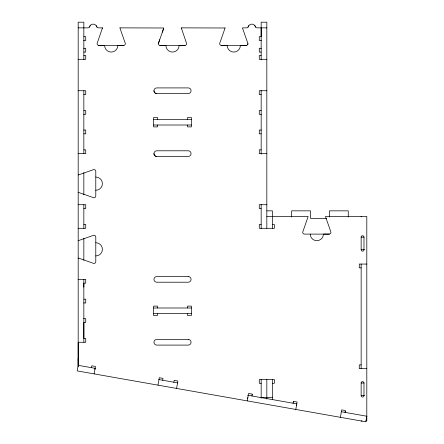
<?xml version="1.0" encoding="UTF-8"?>
<svg xmlns="http://www.w3.org/2000/svg" width="444" height="444" viewBox="0 0 444 444"><rect width="100%" height="100%" fill="white"/><g stroke="black" fill="none" stroke-linecap="round" stroke-linejoin="round"><path stroke-width="0.67" d="M78.183 357.986L78.177 365.334L77.195 370.906L365.823 421.8L366.805 416.228L341.353 411.738M83.844 287.163L83.844 283.155L85.731 283.155L85.731 279.381L78.183 279.381M261.166 27.861L261.166 36.663L259.279 36.663L259.279 40.437L261.338 40.437M78.183 27.861L87.823 27.861A1.887 1.887 0 0 0 89.599 26.601A3.774 3.774 0 0 1 96.714 26.601A1.887 1.887 0 0 0 98.49 27.861L102.47 27.861L97.081 43.579A1.887 1.887 0 0 0 98.968 45.466L123.488 45.466A1.887 1.887 0 0 0 125.375 43.579L120.063 28.399A1.887 1.887 0 0 1 119.985 27.855M225.019 27.994L181.263 27.861L186.652 43.579A1.887 1.887 0 0 1 184.765 45.466L160.245 45.466A1.887 1.887 0 0 1 158.358 43.579L163.669 28.399A1.904 1.904 0 0 0 163.742 27.994L119.985 27.861M266.827 27.861L257.187 27.861A1.887 1.887 0 0 1 255.411 26.601A3.774 3.774 0 0 0 248.296 26.601A1.887 1.887 0 0 1 246.514 27.861L242.535 27.861A1.881 1.881 0 0 0 242.618 28.399L247.93 43.579L247.796 44.272M91.409 367.665L91.736 365.806L95.449 366.466L94.139 373.892M157.997 385.153L159.307 377.722L163.02 378.377L162.693 380.236M173.843 382.201L174.17 380.341L177.883 381.002L176.573 388.428M247.258 400.893L248.568 393.462L252.292 394.128L251.964 395.987M252.12 395.049L252.203 394.583M293.229 402.297L293.312 401.831M293.068 403.224L293.395 401.365L297.108 402.02L295.798 409.451M296.453 405.738L296.781 403.879L247.641 395.216M340.37 417.31L341.68 409.879L345.399 410.534L345.071 412.393M345.155 411.932L345.232 411.466M366.511 417.898L366.805 416.228M94.927 369.436L95.121 368.32M247.652 398.662L247.846 397.552M158.358 43.579L159.685 39.782M162.343 32.196L163.669 28.399M89.333 27.101L90.132 25.608M248.03 27.101L248.829 25.608M123.832 45.432L117.832 45.466A6.605 6.605 0 0 1 111.228 52.07A6.605 6.605 0 0 1 104.623 45.466L98.624 45.432M185.109 45.432L179.11 45.466A6.605 6.605 0 0 1 172.505 52.07A6.605 6.605 0 0 1 165.901 45.466L159.901 45.432M246.387 45.432L240.382 45.466A6.605 6.605 0 0 1 233.783 52.07A6.605 6.605 0 0 1 227.178 45.466L221.179 45.432M329.42 234.077L323.421 234.11A6.588 6.588 0 0 1 316.833 240.698A6.588 6.588 0 0 1 310.245 234.11M83.844 36.663L85.731 36.663L85.731 40.437L83.672 40.437M83.672 48.296L85.731 48.296L85.731 52.07L83.844 52.07M261.338 48.296L259.279 48.296L259.279 52.07L261.166 52.07M83.844 55.528L85.731 55.528L85.731 59.302L78.183 59.302M261.166 55.528L259.279 55.528L259.279 59.302L266.827 59.302M78.183 90.743L85.731 90.743L85.731 94.511L83.844 94.511M266.827 90.743L259.279 90.743L259.279 94.511L261.166 94.511M156.782 93.567L188.223 93.567A2.831 2.831 0 0 0 191.053 90.743A2.831 2.831 0 0 0 188.223 87.912L156.782 87.912A2.831 2.831 0 0 0 153.957 90.743L154.001 91.253A2.831 2.831 0 0 0 156.782 93.573A2.831 2.831 0 0 1 153.957 90.743M83.844 110.545L85.731 110.545L85.731 114.319L83.672 114.319M261.166 110.545L259.279 110.545L259.279 114.319L261.338 114.319M153.641 119.353L191.37 119.353M153.641 125.008L191.37 125.008M83.672 130.042L85.731 130.042L85.731 133.816L83.844 133.816M261.338 130.042L259.279 130.042L259.279 133.816L261.166 133.816M83.844 149.85L85.731 149.85L85.731 153.618L78.183 153.618M261.166 149.85L259.279 149.85L259.279 153.618L266.827 153.618M156.782 156.449L188.223 156.449A2.831 2.831 0 0 0 191.053 153.618A2.831 2.831 0 0 0 188.223 150.793L156.782 150.793A2.831 2.831 0 0 0 153.957 153.618L154.001 154.135A2.831 2.831 0 0 0 156.782 156.449A2.831 2.831 0 0 1 153.957 153.618M78.183 204.712L85.731 204.712L85.731 208.486L83.844 208.486M266.827 204.712L259.279 204.712L259.279 208.486L261.166 208.486M266.827 210.845L272.483 210.845L272.483 228.294M266.827 216.5L308.058 216.5A1.881 1.881 0 0 1 307.981 217.044L302.669 232.223A1.887 1.887 0 0 0 304.556 234.11L329.076 234.11A1.887 1.887 0 0 0 330.963 232.223L325.652 217.044A1.881 1.881 0 0 1 325.574 216.5L366.805 216.5L366.805 420.99L365.862 420.99M326.695 218.387L310.528 218.387L310.528 210.845L291.664 210.845L291.664 217.016M83.844 224.52L85.731 224.52L85.731 228.294L78.183 228.294M261.166 224.52L259.279 224.52L259.279 228.294L274.37 228.294L274.37 224.52L272.483 224.52M361.144 237.135A1.415 1.415 0 0 1 362.559 235.72A1.415 1.415 0 0 1 363.975 237.135L363.975 249.711A1.415 1.415 0 0 1 362.559 251.126A1.415 1.415 0 0 1 361.144 249.711L361.15 237.135L364.113 237.135M361.15 249.711L364.513 249.711M366.805 264.058L359.263 264.058L359.263 267.832L361.15 267.832M83.844 299.189L85.731 299.189L85.731 302.963L83.672 302.963M153.641 307.992L191.37 307.992M153.641 313.653L191.37 313.653M83.672 318.681L85.731 318.681L85.731 322.455L83.844 322.455L83.844 338.489L85.731 338.489L85.731 342.263L78.183 342.263L78.183 365.334L95.055 368.315M361.15 364.896L359.263 364.896L359.263 368.67L366.805 368.67M361.144 383.055A1.415 1.415 0 0 1 362.559 381.64A1.415 1.415 0 0 1 363.975 383.055L363.975 395.632A1.415 1.415 0 0 1 362.559 397.047A1.415 1.415 0 0 1 361.144 395.632L361.15 383.017L364.113 383.017M261.166 383.294L259.279 383.294L259.279 379.52L274.37 379.52L274.37 383.294L272.483 383.294M361.15 395.593L364.513 395.593M261.166 397.602L272.483 397.602M361.15 420.99L362.088 420.99M158.691 379.531L177.85 382.917M254.878 25.608L255.677 27.101M96.182 25.608L96.981 27.101M361.15 216.5L361.15 216.911M361.15 264.058L361.15 368.67M348.257 217.016L348.257 210.845L329.393 210.845L329.393 217.016M272.483 379.52L272.483 399.711M266.827 228.294L266.827 22.2L261.166 22.2L261.166 59.879M266.827 379.52L266.827 399.045M261.166 90.465L261.166 154.185M261.166 204.395L261.166 228.61M261.166 379.52L261.166 398.262M187.596 119.353L187.596 117.466L191.37 117.466L191.37 126.895L187.596 126.895L187.596 125.008M187.596 307.992L187.596 306.105L191.37 306.105L191.37 315.54L187.596 315.54L187.596 313.653M157.415 119.353L157.415 117.466L153.641 117.466L153.641 126.895L157.415 126.895L157.415 125.008M157.415 307.992L157.415 306.105L153.641 306.105L153.641 315.54L157.415 315.54L157.415 313.653M83.844 59.59L83.844 22.2L78.183 22.2L78.183 366.905M83.844 90.743L83.844 153.618M83.844 172.599L83.844 194.716M83.844 204.712L83.844 228.294M83.844 238.245L83.844 260.228M83.844 279.381L83.844 342.263M225.025 27.861A1.887 1.887 0 0 1 224.947 28.399L219.636 43.579A1.887 1.887 0 0 0 221.523 45.466L246.043 45.466A1.887 1.887 0 0 0 247.93 43.579M78.183 174.903A1.887 1.887 0 0 0 78.721 174.825L93.906 169.514A1.887 1.887 0 0 1 95.787 171.401L95.787 195.921A1.887 1.887 0 0 1 93.906 197.808L78.721 192.496A1.881 1.881 0 0 0 78.183 192.419M78.183 240.587A1.887 1.887 0 0 0 78.721 240.509L93.906 235.192A1.887 1.887 0 0 1 95.787 237.079L95.787 261.605A1.887 1.887 0 0 1 93.906 263.492L78.721 258.175A1.881 1.881 0 0 0 78.183 258.097M95.787 177.056A6.605 6.605 0 0 1 102.392 183.661A6.605 6.605 0 0 1 95.787 190.265M95.787 242.74A6.605 6.605 0 0 1 102.392 249.345A6.605 6.605 0 0 1 95.787 255.944M181.341 28.399A1.898 1.898 0 0 1 181.263 27.994M102.47 27.861A1.881 1.881 0 0 1 102.392 28.399M188.223 276.551L156.782 276.551A2.831 2.831 0 0 0 153.957 279.381A2.831 2.831 0 0 0 156.782 282.212L188.223 282.212A2.831 2.831 0 0 0 191.053 279.381A2.831 2.831 0 0 0 188.223 276.551M188.223 339.432L156.782 339.432A2.831 2.831 0 0 0 153.957 342.263A2.831 2.831 0 0 0 156.782 345.093L188.223 345.093A2.831 2.831 0 0 0 191.053 342.263A2.831 2.831 0 0 0 188.223 339.432"/></g></svg>
